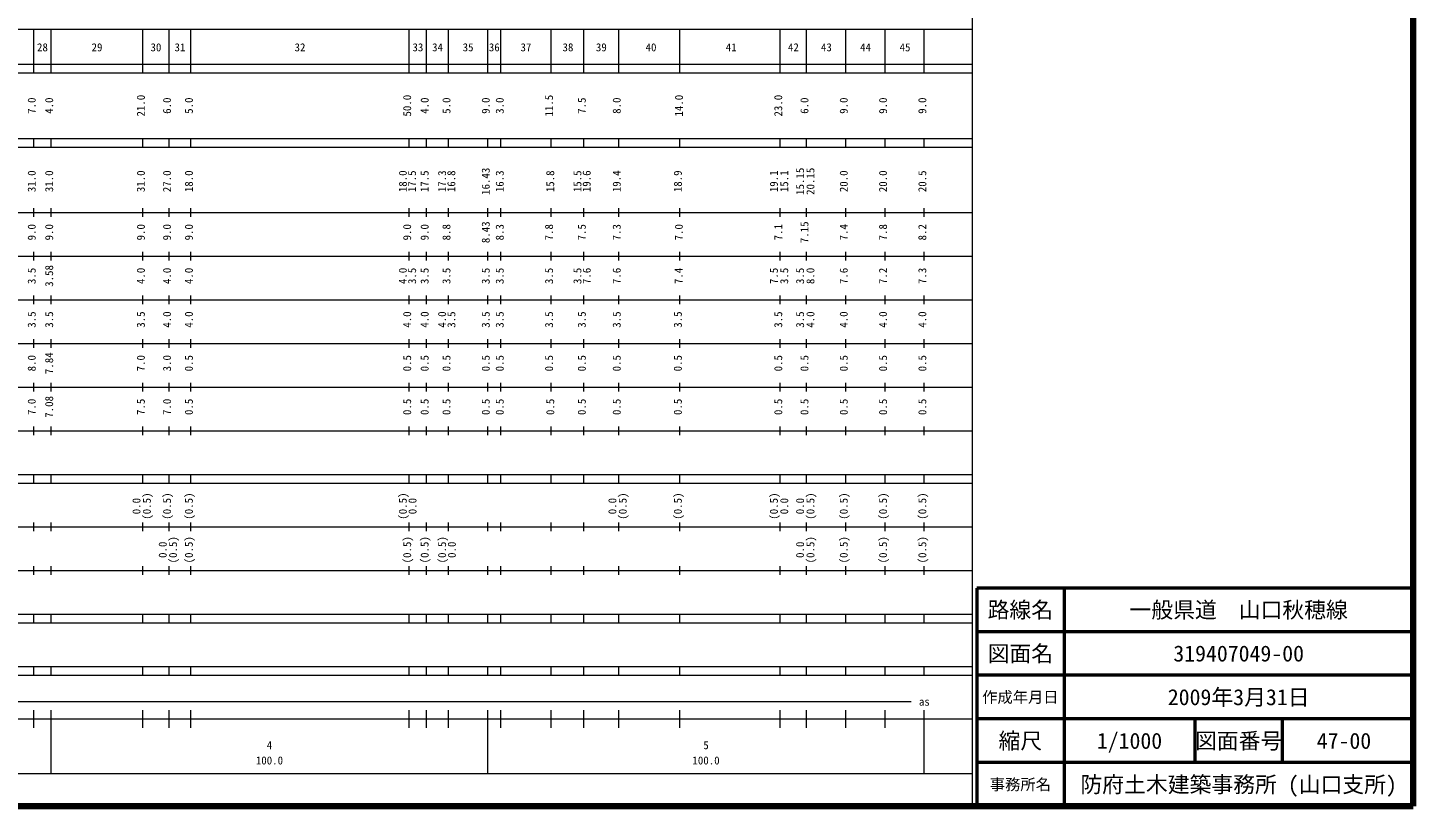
# Model space of a CAD drawing. Units: millimetres on the paper. Extents: x 40 to 680, y 20 to 380.
# Drawn here: x 362.6 to 680, y 20 to 198.4 of the extents above; entities that cross this region are included whole.
import ezdxf
from ezdxf.enums import TextEntityAlignment as Align

# ---------------------------------------------------------------- set-up
doc = ezdxf.new("R2010")
doc.units = ezdxf.units.MM
for name, color, linetype, lineweight in [('M-TTL', 2, 'Continuous', 140), ('M-TTL-BAND', 7, 'Continuous', 13), ('M-TTL-FRAM', 2, 'Continuous', 50), ('M-TTL-LINE', 7, 'Continuous', 50)]:
    doc.layers.add(name, color=color, linetype=linetype, lineweight=lineweight)
doc.layers.add('M-TTL-TXT', color=7, linetype='Continuous')
doc.styles.add('ＭＳ ゴシック', font='')
doc.styles.get('ＭＳ ゴシック').set_extended_font_data('MS Gothic')

msp = doc.modelspace()

# ---------------------------------------------------------------- linework, layer by layer
at = {"layer": 'M-TTL'}
for p, q in [((680, 20), (680, 380)), ((40, 20), (680, 20))]:
    msp.add_line(p, q, dxfattribs=at)
at = {"layer": 'M-TTL-BAND'}
for p, q in [((579, 20), (579, 370)), ((68, 198), (579, 198)), ((364, 188), (364, 198)), ((368, 188), (368, 198)), ((389, 188), (389, 198)), ((395, 188), (395, 198)), ((400, 188), (400, 198)), ((450, 188), (450, 198)), ((454, 188), (454, 198)), ((459, 188), (459, 198)), ((468, 188), (468, 198)), ((471, 188), (471, 198)), ((482.5, 188), (482.5, 198)), ((490, 188), (490, 198)), ((498, 188), (498, 198)), ((512, 188), (512, 198)), ((535, 188), (535, 198)), ((541, 188), (541, 198)), ((550, 188), (550, 198)), ((559, 188), (559, 198)), ((568, 188), (568, 198)), ((40, 190), (579, 190)), ((40, 188), (579, 188)), ((40, 173), (579, 173)), ((364, 171), (364, 173)), ((368, 171), (368, 173)), ((389, 171), (389, 173)), ((395, 171), (395, 173)), ((400, 171), (400, 173)), ((450, 171), (450, 173)), ((454, 171), (454, 173)), ((459, 171), (459, 173)), ((468, 171), (468, 173)), ((471, 171), (471, 173)), ((482.5, 171), (482.5, 173)), ((490, 171), (490, 173)), ((498, 171), (498, 173)), ((512, 171), (512, 173)), ((535, 171), (535, 173)), ((541, 171), (541, 173)), ((550, 171), (550, 173)), ((559, 171), (559, 173)), ((568, 171), (568, 173)), ((40, 171), (579, 171)), ((40, 156), (579, 156)), ((364, 155), (364, 157)), ((368, 155), (368, 157)), ((389, 155), (389, 157)), ((395, 155), (395, 157)), ((400, 155), (400, 157)), ((450, 155), (450, 157)), ((454, 155), (454, 157)), ((459, 155), (459, 157)), ((468, 155), (468, 157)), ((471, 155), (471, 157)), ((482.5, 155), (482.5, 157)), ((490, 155), (490, 157)), ((498, 155), (498, 157)), ((512, 155), (512, 157)), ((535, 155), (535, 157)), ((541, 155), (541, 157)), ((550, 155), (550, 157)), ((559, 155), (559, 157)), ((568, 155), (568, 157)), ((46, 146), (579, 146)), ((364, 145), (364, 147)), ((368, 145), (368, 147)), ((389, 145), (389, 147)), ((395, 145), (395, 147)), ((400, 145), (400, 147)), ((450, 145), (450, 147)), ((454, 145), (454, 147)), ((459, 145), (459, 147)), ((468, 145), (468, 147)), ((471, 145), (471, 147)), ((482.5, 145), (482.5, 147)), ((490, 145), (490, 147)), ((498, 145), (498, 147)), ((512, 145), (512, 147)), ((535, 145), (535, 147)), ((541, 145), (541, 147)), ((550, 145), (550, 147)), ((559, 145), (559, 147)), ((568, 145), (568, 147)), ((364, 135), (364, 137)), ((368, 135), (368, 137)), ((389, 135), (389, 137)), ((395, 135), (395, 137)), ((400, 135), (400, 137)), ((450, 135), (450, 137)), ((454, 135), (454, 137)), ((459, 135), (459, 137)), ((468, 135), (468, 137)), ((471, 135), (471, 137)), ((482.5, 135), (482.5, 137)), ((490, 135), (490, 137)), ((498, 135), (498, 137)), ((512, 135), (512, 137)), ((535, 135), (535, 137)), ((541, 135), (541, 137)), ((550, 135), (550, 137)), ((559, 135), (559, 137)), ((568, 135), (568, 137)), ((52, 136), (579, 136)), ((364, 125), (364, 127)), ((368, 125), (368, 127)), ((389, 125), (389, 127)), ((395, 125), (395, 127)), ((400, 125), (400, 127)), ((450, 125), (450, 127)), ((454, 125), (454, 127)), ((459, 125), (459, 127)), ((468, 125), (468, 127)), ((471, 125), (471, 127)), ((482.5, 125), (482.5, 127)), ((490, 125), (490, 127)), ((498, 125), (498, 127)), ((512, 125), (512, 127)), ((535, 125), (535, 127)), ((541, 125), (541, 127)), ((550, 125), (550, 127)), ((559, 125), (559, 127)), ((568, 125), (568, 127)), ((46, 126), (579, 126)), ((52, 116), (579, 116)), ((364, 115), (364, 117)), ((368, 115), (368, 117)), ((389, 115), (389, 117)), ((395, 115), (395, 117)), ((400, 115), (400, 117)), ((450, 115), (450, 117)), ((454, 115), (454, 117)), ((459, 115), (459, 117)), ((468, 115), (468, 117)), ((471, 115), (471, 117)), ((482.5, 115), (482.5, 117)), ((490, 115), (490, 117)), ((498, 115), (498, 117)), ((512, 115), (512, 117)), ((535, 115), (535, 117)), ((541, 115), (541, 117)), ((550, 115), (550, 117)), ((559, 115), (559, 117)), ((568, 115), (568, 117)), ((46, 106), (579, 106)), ((364, 105), (364, 107)), ((368, 105), (368, 107)), ((389, 105), (389, 107)), ((395, 105), (395, 107)), ((400, 105), (400, 107)), ((450, 105), (450, 107)), ((454, 105), (454, 107)), ((459, 105), (459, 107)), ((468, 105), (468, 107)), ((471, 105), (471, 107)), ((482.5, 105), (482.5, 107)), ((490, 105), (490, 107)), ((498, 105), (498, 107)), ((512, 105), (512, 107)), ((535, 105), (535, 107)), ((541, 105), (541, 107)), ((550, 105), (550, 107)), ((559, 105), (559, 107)), ((568, 105), (568, 107)), ((40, 96), (579, 96)), ((364, 94), (364, 96)), ((368, 94), (368, 96)), ((389, 94), (389, 96)), ((395, 94), (395, 96)), ((400, 94), (400, 96)), ((450, 94), (450, 96)), ((454, 94), (454, 96)), ((459, 94), (459, 96)), ((468, 94), (468, 96)), ((471, 94), (471, 96)), ((482.5, 94), (482.5, 96)), ((490, 94), (490, 96)), ((498, 94), (498, 96)), ((512, 94), (512, 96)), ((535, 94), (535, 96)), ((541, 94), (541, 96)), ((550, 94), (550, 96)), ((559, 94), (559, 96)), ((568, 94), (568, 96)), ((40, 94), (579, 94)), ((49, 84), (579, 84)), ((364, 83), (364, 85)), ((368, 83), (368, 85)), ((389, 83), (389, 85)), ((395, 83), (395, 85)), ((400, 83), (400, 85)), ((450, 83), (450, 85)), ((454, 83), (454, 85)), ((459, 83), (459, 85)), ((468, 83), (468, 85)), ((471, 83), (471, 85)), ((482.5, 83), (482.5, 85)), ((490, 83), (490, 85)), ((498, 83), (498, 85)), ((512, 83), (512, 85)), ((535, 83), (535, 85)), ((541, 83), (541, 85)), ((550, 83), (550, 85)), ((559, 83), (559, 85)), ((568, 83), (568, 85)), ((40, 74), (579, 74)), ((364, 73), (364, 75)), ((368, 73), (368, 75)), ((389, 73), (389, 75)), ((395, 73), (395, 75)), ((400, 73), (400, 75)), ((450, 73), (450, 75)), ((454, 73), (454, 75)), ((459, 73), (459, 75)), ((468, 73), (468, 75)), ((471, 73), (471, 75)), ((482.5, 73), (482.5, 75)), ((490, 73), (490, 75)), ((498, 73), (498, 75)), ((512, 73), (512, 75)), ((535, 73), (535, 75)), ((541, 73), (541, 75)), ((550, 73), (550, 75)), ((559, 73), (559, 75)), ((568, 73), (568, 75)), ((40, 64), (579, 64)), ((364, 62), (364, 64)), ((368, 62), (368, 64)), ((389, 62), (389, 64)), ((395, 62), (395, 64)), ((400, 62), (400, 64)), ((450, 62), (450, 64)), ((454, 62), (454, 64)), ((459, 62), (459, 64)), ((468, 62), (468, 64)), ((471, 62), (471, 64)), ((482.5, 62), (482.5, 64)), ((490, 62), (490, 64)), ((498, 62), (498, 64)), ((512, 62), (512, 64)), ((535, 62), (535, 64)), ((541, 62), (541, 64)), ((550, 62), (550, 64)), ((559, 62), (559, 64)), ((568, 62), (568, 64)), ((40, 62), (579, 62)), ((40, 52), (579, 52)), ((364, 50), (364, 52)), ((368, 50), (368, 52)), ((389, 50), (389, 52)), ((395, 50), (395, 52)), ((400, 50), (400, 52)), ((450, 50), (450, 52)), ((454, 50), (454, 52)), ((459, 50), (459, 52)), ((468, 50), (468, 52)), ((471, 50), (471, 52)), ((482.5, 50), (482.5, 52)), ((490, 50), (490, 52)), ((498, 50), (498, 52)), ((512, 50), (512, 52)), ((535, 50), (535, 52)), ((541, 50), (541, 52)), ((550, 50), (550, 52)), ((559, 50), (559, 52)), ((568, 50), (568, 52)), ((40, 50), (579, 50)), ((71, 44), (565, 44)), ((364, 38), (364, 42)), ((368, 27.5), (368, 42)), ((389, 38), (389, 42)), ((395, 38), (395, 42)), ((400, 38), (400, 42)), ((450, 38), (450, 42)), ((454, 38), (454, 42)), ((459, 38), (459, 42)), ((468, 27.5), (468, 42)), ((471, 38), (471, 42)), ((482.5, 38), (482.5, 42)), ((490, 38), (490, 42)), ((498, 38), (498, 42)), ((512, 38), (512, 42)), ((535, 38), (535, 42)), ((541, 38), (541, 42)), ((550, 38), (550, 42)), ((559, 38), (559, 42)), ((568, 27.5), (568, 42)), ((40, 40), (579, 40)), ((68, 27.5), (579, 27.5))]:
    msp.add_line(p, q, dxfattribs=at)
at = {"layer": 'M-TTL-FRAM'}
for p, q in [((680, 70), (580, 70)), ((580, 70), (580, 20))]:
    msp.add_line(p, q, dxfattribs=at)
at = {"layer": 'M-TTL-LINE'}
for p, q in [((600, 70), (600, 20)), ((680, 60), (580, 60)), ((680, 50), (580, 50)), ((680, 40), (580, 40)), ((630, 40), (630, 30)), ((650, 40), (650, 30)), ((680, 30), (580, 30))]:
    msp.add_line(p, q, dxfattribs=at)

# ---------------------------------------------------------------- texts
at = {"layer": 'M-TTL-BAND', "style": 'ＭＳ ゴシック'}
for s, p in [('28', (366, 192.405)), ('29', (378.5, 192.405)), ('30', (392, 192.405)), ('31', (397.5, 192.405)), ('32', (425, 192.405)), ('33', (452, 192.405)), ('34', (456.5, 192.405)), ('35', (463.5, 192.405)), ('36', (469.5, 192.405)), ('37', (476.75, 192.405)), ('38', (486.374, 192.405)), ('39', (494.019, 192.405)), ('40', (505.4, 192.405)), ('41', (523.761, 192.405)), ('42', (538.006, 192.405)), ('43', (545.568, 192.405)), ('44', (554.534, 192.405)), ('45', (563.585, 192.405)), ('as', (568, 42.5)), ('4', (418, 32.523)), ('5', (518, 32.523)), ('100.0', (418, 29.033)), ('100.0', (518, 29.033))]:
    msp.add_text(s, height=1.833, dxfattribs=at).set_placement(p, align=Align.BOTTOM_CENTER)
for s, p in [('7.0', (365, 180.5)), ('4.0', (369, 180.5)), ('21.0', (390, 180.5)), ('6.0', (396, 180.5)), ('5.0', (401, 180.5)), ('50.0', (451, 180.5)), ('4.0', (455, 180.5)), ('5.0', (460, 180.5)), ('9.0', (469, 180.5)), ('3.0', (472.202, 180.5)), ('11.5', (483.5, 180.5)), ('7.5', (491, 180.5)), ('8.0', (499, 180.5)), ('14.0', (513.254, 180.5)), ('23.0', (536, 180.5)), ('6.0', (542, 180.5)), ('9.0', (551, 180.5)), ('9.0', (560, 180.5)), ('9.0', (569, 180.5)), ('31.0', (365, 163.174)), ('31.0', (369, 163.174)), ('31.0', (390, 163.174)), ('27.0', (396, 163.174)), ('18.0', (401, 163.174)), ('18.0', (450, 163.174)), ('17.5', (452.112, 163.174)), ('17.5', (455, 163.174)), ('17.3', (459, 163.174)), ('16.8', (461.112, 163.174)), ('16.43', (469, 163.174)), ('16.3', (472.202, 163.174)), ('15.8', (483.77, 163.174)), ('15.5', (490, 163.174)), ('19.6', (492.112, 163.174)), ('19.4', (499, 163.174)), ('18.9', (513, 163.174)), ('19.1', (535, 163.174)), ('15.1', (537.37, 163.174)), ('15.15', (541, 163.174)), ('20.15', (543.37, 163.174)), ('20.0', (551, 163.174)), ('20.0', (560, 163.174)), ('20.5', (569, 163.174)), ('9.0', (365, 151.5)), ('9.0', (369, 151.5)), ('9.0', (390, 151.5)), ('9.0', (396, 151.5)), ('9.0', (401, 151.5)), ('9.0', (451, 151.5)), ('9.0', (455, 151.5)), ('8.8', (460, 151.5)), ('8.43', (469, 151.5)), ('8.3', (472.202, 151.5)), ('7.8', (483.5, 151.5)), ('7.5', (491, 151.5)), ('7.3', (499, 151.5)), ('7.0', (513.226, 151.5)), ('7.1', (536, 151.5)), ('7.15', (542, 151.5)), ('7.4', (551, 151.5)), ('7.8', (560, 151.5)), ('8.2', (569, 151.5)), ('3.5', (365, 141.5)), ('3.58', (369, 141.5)), ('4.0', (390, 141.5)), ('4.0', (396, 141.5)), ('4.0', (401, 141.5)), ('4.0', (450, 141.5)), ('3.5', (452.135, 141.5)), ('3.5', (455, 141.5)), ('3.5', (460, 141.5)), ('3.5', (469, 141.5)), ('3.5', (472.202, 141.5)), ('3.5', (483.5, 141.5)), ('3.5', (490, 141.5)), ('7.6', (492.135, 141.5)), ('7.6', (499, 141.5)), ('7.4', (513.169, 141.5)), ('7.5', (535, 141.5)), ('3.5', (537.37, 141.5)), ('3.5', (541, 141.5)), ('8.0', (543.37, 141.5)), ('7.6', (551, 141.5)), ('7.2', (560, 141.5)), ('7.3', (569, 141.5)), ('3.5', (365, 131.5)), ('3.5', (369, 131.5)), ('3.5', (390, 131.5)), ('4.0', (396, 131.5)), ('4.0', (401, 131.5)), ('4.0', (451, 131.5)), ('4.0', (455, 131.5)), ('4.0', (459, 131.5)), ('3.5', (461.135, 131.5)), ('3.5', (469, 131.5)), ('3.5', (472.202, 131.5)), ('3.5', (483.5, 131.5)), ('3.5', (491, 131.5)), ('3.5', (499, 131.5)), ('3.5', (513, 131.5)), ('3.5', (536, 131.5)), ('3.5', (541, 131.5)), ('4.0', (543.37, 131.5)), ('4.0', (551, 131.5)), ('4.0', (560, 131.5)), ('4.0', (569, 131.5)), ('7.84', (369, 121.5)), ('8.0', (365, 121.5)), ('7.0', (390, 121.5)), ('3.0', (396, 121.5)), ('0.5', (401, 121.5)), ('0.5', (451, 121.5)), ('0.5', (455, 121.5)), ('0.5', (460, 121.5)), ('0.5', (469, 121.5)), ('0.5', (472.202, 121.5)), ('0.5', (483.5, 121.5)), ('0.5', (491, 121.5)), ('0.5', (499, 121.5)), ('0.5', (513, 121.5)), ('0.5', (536, 121.5)), ('0.5', (542, 121.5)), ('0.5', (551, 121.5)), ('0.5', (560, 121.5)), ('0.5', (569, 121.5)), ('7.0', (365, 111.5)), ('7.08', (369, 111.5)), ('7.5', (390, 111.5)), ('7.0', (396, 111.5)), ('0.5', (401, 111.5)), ('0.5', (451, 111.5)), ('0.5', (455, 111.5)), ('0.5', (460, 111.5)), ('0.5', (469, 111.5)), ('0.5', (472.202, 111.5)), ('0.5', (483.78, 111.5)), ('0.5', (491, 111.5)), ('0.5', (499, 111.5)), ('0.5', (513, 111.5)), ('0.5', (536, 111.5)), ('0.5', (542, 111.5)), ('0.5', (551, 111.5)), ('0.5', (560, 111.5)), ('0.5', (569, 111.5)), ('0.0', (389, 88.764)), ('(0.5)', (391.37, 88.764)), ('(0.5)', (396, 88.764)), ('(0.5)', (401, 88.764)), ('(0.5)', (450, 88.764)), ('0.0', (452.229, 88.764)), ('0.0', (498, 88.764)), ('(0.5)', (500.37, 88.764)), ('(0.5)', (513, 88.764)), ('(0.5)', (535, 88.764)), ('0.0', (537.37, 88.764)), ('0.0', (541, 88.764)), ('(0.5)', (543.37, 88.764)), ('(0.5)', (551, 88.764)), ('(0.5)', (560, 88.764)), ('(0.5)', (569, 88.764)), ('0.0', (395, 78.764)), ('(0.5)', (397.37, 78.764)), ('(0.5)', (401, 78.764)), ('(0.5)', (451, 78.764)), ('(0.5)', (455, 78.764)), ('(0.5)', (459, 78.764)), ('0.0', (461.229, 78.764)), ('0.0', (541, 78.764)), ('(0.5)', (543.37, 78.764)), ('(0.5)', (551, 78.764)), ('(0.5)', (560, 78.764)), ('(0.5)', (569, 78.764))]:
    msp.add_text(s, height=1.833, rotation=90, dxfattribs=at).set_placement(p, align=Align.BOTTOM_CENTER)
at = {"layer": 'M-TTL-TXT', "style": 'ＭＳ ゴシック'}
for s, height, p in [('路線名', 3.666, (590, 65)), ('路線名', 3.666, (590, 65)), ('一般県道\u3000山口秋穂線', 3.666, (640, 65)), ('図面名', 3.666, (590, 55)), ('図面名', 3.666, (590, 55)), ('319407049-00', 3.666, (640, 55)), ('作成年月日', 2.566, (590, 45)), ('作成年月日', 2.566, (590, 45)), ('2009年3月31日', 3.666, (640, 45)), ('縮尺', 3.666, (590, 35)), ('縮尺', 3.666, (590, 35)), ('1/1000', 3.666, (615, 35)), ('図面番号', 3.666, (640, 35)), ('図面番号', 3.666, (640, 35)), ('47-00', 3.666, (664.125, 35)), ('事務所名', 2.566, (590, 25)), ('事務所名', 2.566, (590, 25)), ('防府土木建築事務所 (山口支所)', 3.666, (640, 25))]:
    msp.add_text(s, height=height, dxfattribs=at).set_placement(p, align=Align.MIDDLE_CENTER)

doc.saveas('drawing.dxf')
